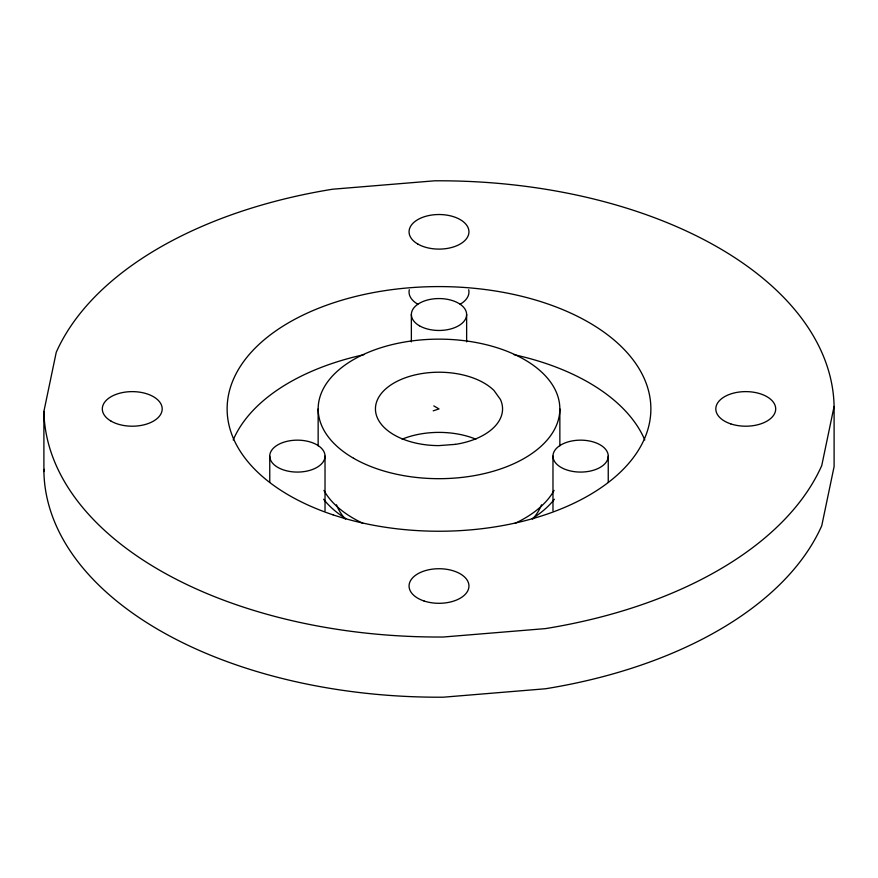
<?xml version="1.0" encoding="UTF-8"?>
<svg xmlns="http://www.w3.org/2000/svg" width="878" height="878" viewBox="0 0 878 878"><rect width="100%" height="100%" fill="white"/><g stroke="black" fill="none" stroke-linecap="round" stroke-linejoin="round"><path stroke-width="1.32" d="M43.9 411.398L56.247 352.276A395.122 228.126 0 0 1 332.586 189.22L434.698 180.802A395.122 228.126 0 0 1 834.1 406.426L834.1 466.602L821.753 525.724A395.122 228.126 0 0 1 545.414 688.78L443.302 697.198A395.122 228.126 0 0 1 43.9 471.574L43.9 411.398A395.122 228.126 0 0 0 443.302 637.022L545.414 628.604A395.122 228.126 0 0 0 821.753 465.549L834.1 406.426M43.9 471.574L44.361 469.357M433.216 410.838L439 408.918L433.787 405.91M608.245 456.11A27.635 15.958 0 0 1 566.793 469.939A27.635 15.958 0 0 1 566.793 442.292A27.635 15.958 0 0 1 608.245 456.11L608.245 482.099M559.857 408.918L559.857 445.837M552.975 456.11L552.975 510.82M466.635 314.511L466.635 341.86M411.365 314.511L411.365 341.86M325.025 456.11A27.635 15.958 0 0 1 283.572 469.939A27.635 15.958 0 0 1 283.572 442.292A27.635 15.958 0 0 1 325.025 456.11L325.025 510.82M318.143 408.918L318.143 445.837M269.755 456.11L269.755 482.099M233.208 439.988A211.872 122.327 0 0 1 363.898 354.701M514.102 354.701A211.872 122.327 0 0 1 644.792 439.988M554.369 499.275A126.662 73.126 0 0 1 532.167 518.635M345.833 518.635A126.662 73.126 0 0 1 323.631 499.275M402.135 439.187A63.567 36.7 0 0 1 475.865 439.187M541.517 504.795A105.02 60.626 0 0 1 532.737 518.986M345.263 518.986A105.02 60.626 0 0 1 336.483 504.795M468.698 289.729A29.951 17.297 0 0 1 460.182 304.216M417.818 304.216A29.951 17.297 0 0 1 409.302 289.729M554.073 490.407A120.857 69.779 0 0 1 515.068 523.31M362.932 523.31A120.857 69.779 0 0 1 323.927 490.407M455.452 444.356L439 445.607A63.567 36.7 0 0 1 383.949 390.567A63.567 36.7 0 0 1 494.051 390.567L500.394 399.413A63.567 36.7 0 0 1 455.452 444.356M333.058 514.848A211.872 122.327 0 0 0 650.872 408.918A211.872 122.327 0 0 0 333.058 302.976A211.872 122.327 0 0 0 333.058 514.848M419.454 325.793A27.635 15.958 0 0 0 465.691 318.637A27.635 15.958 0 0 0 431.844 299.102A27.635 15.958 0 0 0 419.454 325.793M111.078 421.144A29.951 17.297 0 0 0 161.179 413.384A29.951 17.297 0 0 0 124.5 392.214A29.951 17.297 0 0 0 111.078 421.144M353.549 458.25A120.857 69.779 0 0 0 555.73 426.971A120.857 69.779 0 0 0 407.721 341.52A120.857 69.779 0 0 0 353.549 458.25M417.818 244.04A29.951 17.297 0 0 0 467.93 236.292A29.951 17.297 0 0 0 431.252 215.11A29.951 17.297 0 0 0 417.818 244.04M424.03 600.991A29.951 17.297 0 0 0 468.951 586.01A29.951 17.297 0 0 0 424.03 571.04A29.951 17.297 0 0 0 424.03 600.991M730.77 423.887A29.951 17.297 0 0 0 775.702 408.918A29.951 17.297 0 0 0 730.77 393.937A29.951 17.297 0 0 0 730.77 423.887"/></g></svg>
